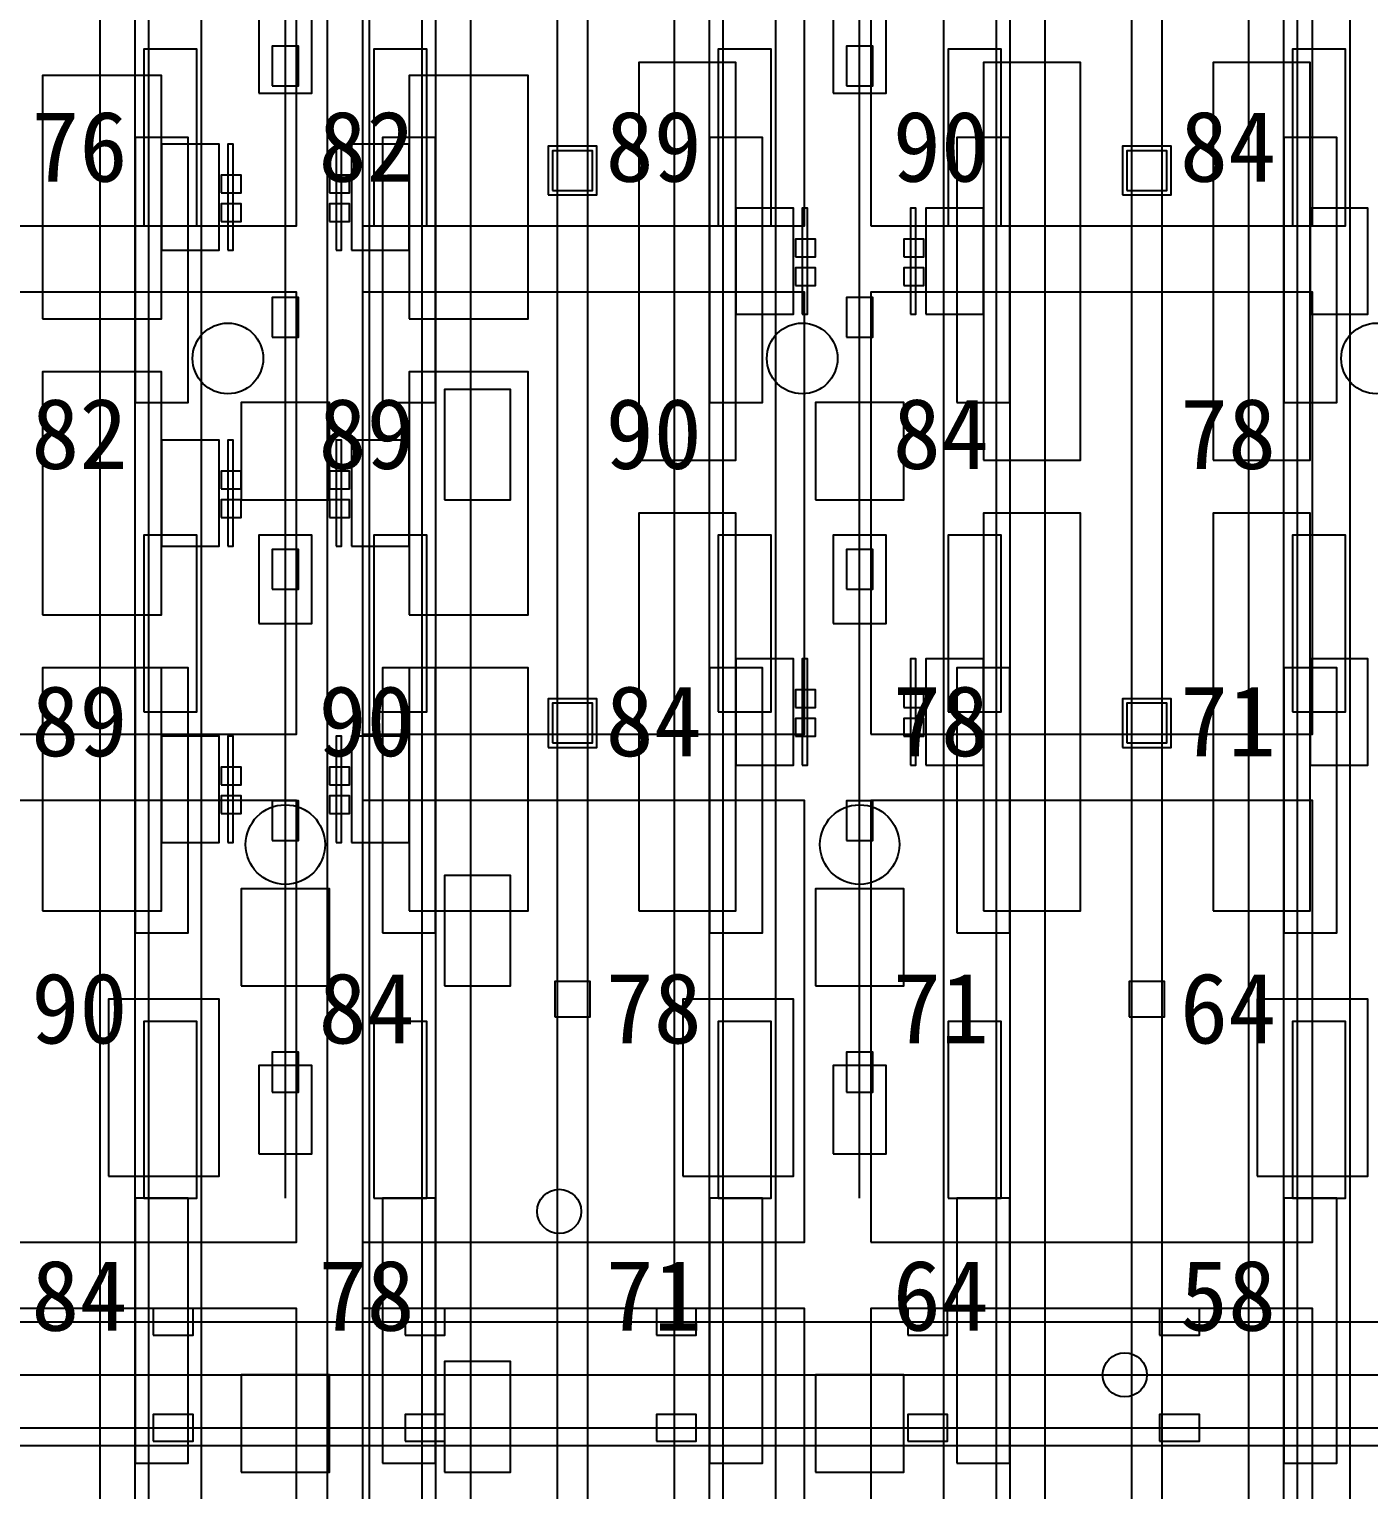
# Model space of a CAD drawing. Header units: metres. Extents: x -1640 to 1560, y -268 to 2338.
# Drawn here: x -91.55 to -61.23, y 963.4 to 996.45 of the extents above; entities that cross this region are included whole.
import ezdxf

# ---------------------------------------------------------------- set-up
doc = ezdxf.new("R2010")
doc.units = ezdxf.units.M
for name, color, linetype in [('1F_CHL', 4, 'Continuous'), ('1F_EHS_EXTINGUISHER_HYDRANT_CABINET_CONCEPT', 1, 'Continuous'), ('1F_PUMP', 2, 'Continuous'), ('1F_SCR', 3, 'Continuous'), ('1F_STRUCT_COLUMN', 8, 'Continuous'), ('2F_CSF_LATERAL_RACK_CONCEPT', 9, 'Continuous'), ('2F_RFG', 5, 'Continuous'), ('2F_STRUCT_COLUMN', 8, 'Continuous'), ('2F_VMB', 6, 'Continuous'), ('3F_CLEANROOM_OVERHEAD_PIPE_DUCT_CONCEPT', 9, 'Continuous'), ('3F_CMP', 5, 'Continuous'), ('3F_EHS_EGRESS_DIST_M', 2, 'Continuous'), ('3F_EHS_EXTINGUISHER_HYDRANT_CABINET_CONCEPT', 1, 'Continuous'), ('3F_EHS_GAS_DETECTOR', 6, 'Continuous'), ('3F_EHS_SAFETY_SHOWER_EYEWASH_CONCEPT', 3, 'Continuous'), ('3F_FOUP', 5, 'Continuous'), ('3F_OHT', 9, 'Continuous'), ('3F_OHTV', 1, 'Continuous'), ('3F_STK', 3, 'Continuous'), ('3F_STRUCT_COLUMN', 8, 'Continuous'), ('3F_TBAR', 6, 'Continuous'), ('3F_WET', 6, 'Continuous'), ('4F_FFU', 1, 'Continuous'), ('4F_STRUCT_PLENUM_TRUSS_CONCEPT', 9, 'Continuous'), ('5F_CHL', 4, 'Continuous'), ('5F_EHS_EXTINGUISHER_HYDRANT_CABINET_CONCEPT', 1, 'Continuous'), ('5F_PUMP', 2, 'Continuous'), ('5F_SCR', 3, 'Continuous'), ('5F_STRUCT_COLUMN', 8, 'Continuous'), ('6F_CSF_LATERAL_RACK_CONCEPT', 9, 'Continuous'), ('6F_RFG', 5, 'Continuous'), ('6F_STRUCT_COLUMN', 8, 'Continuous'), ('6F_VMB', 6, 'Continuous'), ('7F_CLEANROOM_OVERHEAD_PIPE_DUCT_CONCEPT', 9, 'Continuous'), ('7F_CMP', 5, 'Continuous'), ('7F_EHS_EGRESS_DIST_M', 2, 'Continuous'), ('7F_EHS_EXTINGUISHER_HYDRANT_CABINET_CONCEPT', 1, 'Continuous'), ('7F_EHS_GAS_DETECTOR', 6, 'Continuous'), ('7F_EHS_SAFETY_SHOWER_EYEWASH_CONCEPT', 3, 'Continuous'), ('7F_FOUP', 5, 'Continuous'), ('7F_OHT', 9, 'Continuous'), ('7F_OHTV', 1, 'Continuous'), ('7F_STK', 3, 'Continuous'), ('7F_STRUCT_COLUMN', 8, 'Continuous'), ('7F_TBAR', 6, 'Continuous'), ('7F_WET', 6, 'Continuous'), ('8F_FFU', 1, 'Continuous'), ('8F_STRUCT_PLENUM_TRUSS_CONCEPT', 9, 'Continuous'), ('UTIL_GAS.BULK_CONCEPT', 2, 'Continuous'), ('UTIL_PCW.R_CONCEPT', 1, 'Continuous'), ('UTIL_PCW.S_CONCEPT', 6, 'Continuous')]:
    doc.layers.add(name, color=color, linetype=linetype)

msp = doc.modelspace()

# ---------------------------------------------------------------- linework, layer by layer
at = {"layer": '1F_CHL'}
for points in [[(-82.15, 985.8), (-80.65, 985.8), (-80.65, 988.3), (-82.15, 988.3)], [(-82.15, 974.8), (-80.65, 974.8), (-80.65, 977.3), (-82.15, 977.3)], [(-82.15, 963.8), (-80.65, 963.8), (-80.65, 966.3), (-82.15, 966.3)]]:
    msp.add_lwpolyline(points, close=True, dxfattribs=at)
at = {"layer": '1F_EHS_EXTINGUISHER_HYDRANT_CABINET_CONCEPT'}
msp.add_circle((-66.75, 966), 0.5, dxfattribs=at)
at = {"layer": '1F_PUMP'}
for points in [[(-88.95, 992), (-87.75, 992), (-87.75, 996), (-88.95, 996)], [(-83.75, 992), (-82.55, 992), (-82.55, 996), (-83.75, 996)], [(-75.95, 992), (-74.75, 992), (-74.75, 996), (-75.95, 996)], [(-70.75, 992), (-69.55, 992), (-69.55, 996), (-70.75, 996)], [(-62.95, 992), (-61.75, 992), (-61.75, 996), (-62.95, 996)], [(-88.95, 981), (-87.75, 981), (-87.75, 985), (-88.95, 985)], [(-83.75, 981), (-82.55, 981), (-82.55, 985), (-83.75, 985)], [(-75.95, 981), (-74.75, 981), (-74.75, 985), (-75.95, 985)], [(-70.75, 981), (-69.55, 981), (-69.55, 985), (-70.75, 985)], [(-62.95, 981), (-61.75, 981), (-61.75, 985), (-62.95, 985)], [(-88.95, 970), (-87.75, 970), (-87.75, 974), (-88.95, 974)], [(-83.75, 970), (-82.55, 970), (-82.55, 974), (-83.75, 974)], [(-75.95, 970), (-74.75, 970), (-74.75, 974), (-75.95, 974)], [(-70.75, 970), (-69.55, 970), (-69.55, 974), (-70.75, 974)], [(-62.95, 970), (-61.75, 970), (-61.75, 974), (-62.95, 974)]]:
    msp.add_lwpolyline(points, close=True, dxfattribs=at)
at = {"layer": '1F_SCR'}
for points in [[(-86.75, 985.8), (-84.75, 985.8), (-84.75, 988), (-86.75, 988)], [(-73.75, 985.8), (-71.75, 985.8), (-71.75, 988), (-73.75, 988)], [(-86.75, 974.8), (-84.75, 974.8), (-84.75, 977), (-86.75, 977)], [(-73.75, 974.8), (-71.75, 974.8), (-71.75, 977), (-73.75, 977)], [(-86.75, 963.8), (-84.75, 963.8), (-84.75, 966), (-86.75, 966)], [(-73.75, 963.8), (-71.75, 963.8), (-71.75, 966), (-73.75, 966)]]:
    msp.add_lwpolyline(points, close=True, dxfattribs=at)
at = {"layer": '1F_STRUCT_COLUMN'}
for points in [[(-79.8, 992.7), (-78.7, 992.7), (-78.7, 993.8), (-79.8, 993.8)], [(-66.8, 992.7), (-65.7, 992.7), (-65.7, 993.8), (-66.8, 993.8)], [(-79.8, 980.2), (-78.7, 980.2), (-78.7, 981.3), (-79.8, 981.3)], [(-66.8, 980.2), (-65.7, 980.2), (-65.7, 981.3), (-66.8, 981.3)]]:
    msp.add_lwpolyline(points, close=True, dxfattribs=at)
at = {"layer": '2F_CSF_LATERAL_RACK_CONCEPT'}
for points in [[(-89.95, 891), (-89.15, 891), (-89.15, 1041), (-89.95, 1041)], [(-82.35, 891), (-81.55, 891), (-81.55, 1041), (-82.35, 1041)], [(-76.95, 891), (-76.15, 891), (-76.15, 1041), (-76.95, 1041)], [(-69.35, 891), (-68.55, 891), (-68.55, 1041), (-69.35, 1041)], [(-63.95, 891), (-63.15, 891), (-63.15, 1041), (-63.95, 1041)]]:
    msp.add_lwpolyline(points, close=True, dxfattribs=at)
at = {"layer": '2F_RFG'}
for points in [[(-89.15, 988), (-87.95, 988), (-87.95, 994), (-89.15, 994)], [(-83.55, 988), (-82.35, 988), (-82.35, 994), (-83.55, 994)], [(-76.15, 988), (-74.95, 988), (-74.95, 994), (-76.15, 994)], [(-70.55, 988), (-69.35, 988), (-69.35, 994), (-70.55, 994)], [(-63.15, 988), (-61.95, 988), (-61.95, 994), (-63.15, 994)], [(-89.15, 976), (-87.95, 976), (-87.95, 982), (-89.15, 982)], [(-83.55, 976), (-82.35, 976), (-82.35, 982), (-83.55, 982)], [(-76.15, 976), (-74.95, 976), (-74.95, 982), (-76.15, 982)], [(-70.55, 976), (-69.35, 976), (-69.35, 982), (-70.55, 982)], [(-63.15, 976), (-61.95, 976), (-61.95, 982), (-63.15, 982)], [(-89.15, 964), (-87.95, 964), (-87.95, 970), (-89.15, 970)], [(-83.55, 964), (-82.35, 964), (-82.35, 970), (-83.55, 970)], [(-76.15, 964), (-74.95, 964), (-74.95, 970), (-76.15, 970)], [(-70.55, 964), (-69.35, 964), (-69.35, 970), (-70.55, 970)], [(-63.15, 964), (-61.95, 964), (-61.95, 970), (-63.15, 970)]]:
    msp.add_lwpolyline(points, close=True, dxfattribs=at)
at = {"layer": '2F_STRUCT_COLUMN'}
for points in [[(-79.7, 992.8), (-78.8, 992.8), (-78.8, 993.7), (-79.7, 993.7)], [(-66.7, 992.8), (-65.8, 992.8), (-65.8, 993.7), (-66.7, 993.7)], [(-79.7, 980.3), (-78.8, 980.3), (-78.8, 981.2), (-79.7, 981.2)], [(-66.7, 980.3), (-65.8, 980.3), (-65.8, 981.2), (-66.7, 981.2)]]:
    msp.add_lwpolyline(points, close=True, dxfattribs=at)
at = {"layer": '2F_VMB'}
for points in [[(-86.35, 995), (-85.15, 995), (-85.15, 997), (-86.35, 997)], [(-73.35, 995), (-72.15, 995), (-72.15, 997), (-73.35, 997)], [(-86.35, 983), (-85.15, 983), (-85.15, 985), (-86.35, 985)], [(-73.35, 983), (-72.15, 983), (-72.15, 985), (-73.35, 985)], [(-86.35, 971), (-85.15, 971), (-85.15, 973), (-86.35, 973)], [(-73.35, 971), (-72.15, 971), (-72.15, 973), (-73.35, 973)]]:
    msp.add_lwpolyline(points, close=True, dxfattribs=at)
at = {"layer": '3F_CLEANROOM_OVERHEAD_PIPE_DUCT_CONCEPT'}
for points in [[(-88.85, 890), (-87.65, 890), (-87.65, 1042), (-88.85, 1042)], [(-83.85, 890), (-82.65, 890), (-82.65, 1042), (-83.85, 1042)], [(-75.85, 890), (-74.65, 890), (-74.65, 1042), (-75.85, 1042)], [(-70.85, 890), (-69.65, 890), (-69.65, 1042), (-70.85, 1042)], [(-62.85, 890), (-61.65, 890), (-61.65, 1042), (-62.85, 1042)]]:
    msp.add_lwpolyline(points, close=True, dxfattribs=at)
at = {"layer": '3F_CMP'}
for points in [[(-91.25, 989.9), (-88.55, 989.9), (-88.55, 995.4), (-91.25, 995.4)], [(-82.95, 989.9), (-80.25, 989.9), (-80.25, 995.4), (-82.95, 995.4)], [(-88.55, 991.45), (-87.25, 991.45), (-87.25, 993.85), (-88.55, 993.85)], [(-84.25, 991.45), (-82.95, 991.45), (-82.95, 993.85), (-84.25, 993.85)], [(-91.25, 983.2), (-88.55, 983.2), (-88.55, 988.7), (-91.25, 988.7)], [(-82.95, 983.2), (-80.25, 983.2), (-80.25, 988.7), (-82.95, 988.7)], [(-88.55, 984.75), (-87.25, 984.75), (-87.25, 987.15), (-88.55, 987.15)], [(-84.25, 984.75), (-82.95, 984.75), (-82.95, 987.15), (-84.25, 987.15)], [(-91.25, 976.5), (-88.55, 976.5), (-88.55, 982), (-91.25, 982)], [(-82.95, 976.5), (-80.25, 976.5), (-80.25, 982), (-82.95, 982)], [(-88.55, 978.05), (-87.25, 978.05), (-87.25, 980.45), (-88.55, 980.45)], [(-84.25, 978.05), (-82.95, 978.05), (-82.95, 980.45), (-84.25, 980.45)]]:
    msp.add_lwpolyline(points, close=True, dxfattribs=at)
at = {"layer": '3F_EHS_EXTINGUISHER_HYDRANT_CABINET_CONCEPT'}
msp.add_circle((-79.55, 969.7), 0.5, dxfattribs=at)
at = {"layer": '3F_EHS_GAS_DETECTOR'}
for centre in [(-85.75, 978), (-72.75, 978)]:
    msp.add_circle(centre, 0.9, dxfattribs=at)
at = {"layer": '3F_EHS_SAFETY_SHOWER_EYEWASH_CONCEPT'}
for centre in [(-87.05, 989), (-74.05, 989), (-61.05, 989)]:
    msp.add_circle(centre, 0.8, dxfattribs=at)
at = {"layer": '3F_FOUP'}
for points in [[(-87.2, 992.75), (-86.75, 992.75), (-86.75, 993.15), (-87.2, 993.15)], [(-84.75, 992.75), (-84.3, 992.75), (-84.3, 993.15), (-84.75, 993.15)], [(-87.2, 992.1), (-86.75, 992.1), (-86.75, 992.5), (-87.2, 992.5)], [(-84.75, 992.1), (-84.3, 992.1), (-84.3, 992.5), (-84.75, 992.5)], [(-74.2, 991.3), (-73.75, 991.3), (-73.75, 991.7), (-74.2, 991.7)], [(-71.75, 991.3), (-71.3, 991.3), (-71.3, 991.7), (-71.75, 991.7)], [(-74.2, 990.65), (-73.75, 990.65), (-73.75, 991.05), (-74.2, 991.05)], [(-71.75, 990.65), (-71.3, 990.65), (-71.3, 991.05), (-71.75, 991.05)], [(-87.2, 986.05), (-86.75, 986.05), (-86.75, 986.45), (-87.2, 986.45)], [(-84.75, 986.05), (-84.3, 986.05), (-84.3, 986.45), (-84.75, 986.45)], [(-87.2, 985.4), (-86.75, 985.4), (-86.75, 985.8), (-87.2, 985.8)], [(-84.75, 985.4), (-84.3, 985.4), (-84.3, 985.8), (-84.75, 985.8)], [(-74.2, 981.1), (-73.75, 981.1), (-73.75, 981.5), (-74.2, 981.5)], [(-71.75, 981.1), (-71.3, 981.1), (-71.3, 981.5), (-71.75, 981.5)], [(-74.2, 980.45), (-73.75, 980.45), (-73.75, 980.85), (-74.2, 980.85)], [(-71.75, 980.45), (-71.3, 980.45), (-71.3, 980.85), (-71.75, 980.85)], [(-87.2, 979.35), (-86.75, 979.35), (-86.75, 979.75), (-87.2, 979.75)], [(-84.75, 979.35), (-84.3, 979.35), (-84.3, 979.75), (-84.75, 979.75)], [(-87.2, 978.7), (-86.75, 978.7), (-86.75, 979.1), (-87.2, 979.1)], [(-84.75, 978.7), (-84.3, 978.7), (-84.3, 979.1), (-84.75, 979.1)]]:
    msp.add_lwpolyline(points, close=True, dxfattribs=at)
at = {"layer": '3F_OHT'}
for p, q in [((-85.75, 970), (-85.75, 1042)), ((-72.75, 970), (-72.75, 1042)), ((-279, 967.2), (-9.5, 967.2)), ((-279, 964.8), (-9.5, 964.8))]:
    msp.add_line(p, q, dxfattribs=at)
at = {"layer": '3F_OHTV'}
for points in [[(-86.05, 995.17), (-85.45, 995.17), (-85.45, 996.07), (-86.05, 996.07)], [(-73.05, 995.17), (-72.45, 995.17), (-72.45, 996.07), (-73.05, 996.07)], [(-86.05, 989.48), (-85.45, 989.48), (-85.45, 990.38), (-86.05, 990.38)], [(-73.05, 989.48), (-72.45, 989.48), (-72.45, 990.38), (-73.05, 990.38)], [(-86.05, 983.78), (-85.45, 983.78), (-85.45, 984.68), (-86.05, 984.68)], [(-73.05, 983.78), (-72.45, 983.78), (-72.45, 984.68), (-73.05, 984.68)], [(-86.05, 978.09), (-85.45, 978.09), (-85.45, 978.99), (-86.05, 978.99)], [(-73.05, 978.09), (-72.45, 978.09), (-72.45, 978.99), (-73.05, 978.99)], [(-86.05, 972.4), (-85.45, 972.4), (-85.45, 973.3), (-86.05, 973.3)], [(-73.05, 972.4), (-72.45, 972.4), (-72.45, 973.3), (-73.05, 973.3)], [(-88.74, 966.9), (-87.84, 966.9), (-87.84, 967.5), (-88.74, 967.5)], [(-83.04, 966.9), (-82.14, 966.9), (-82.14, 967.5), (-83.04, 967.5)], [(-77.35, 966.9), (-76.45, 966.9), (-76.45, 967.5), (-77.35, 967.5)], [(-71.66, 966.9), (-70.76, 966.9), (-70.76, 967.5), (-71.66, 967.5)], [(-65.96, 966.9), (-65.06, 966.9), (-65.06, 967.5), (-65.96, 967.5)], [(-88.74, 964.5), (-87.84, 964.5), (-87.84, 965.1), (-88.74, 965.1)], [(-83.04, 964.5), (-82.14, 964.5), (-82.14, 965.1), (-83.04, 965.1)], [(-77.35, 964.5), (-76.45, 964.5), (-76.45, 965.1), (-77.35, 965.1)], [(-71.66, 964.5), (-70.76, 964.5), (-70.76, 965.1), (-71.66, 965.1)], [(-65.96, 964.5), (-65.06, 964.5), (-65.06, 965.1), (-65.96, 965.1)]]:
    msp.add_lwpolyline(points, close=True, dxfattribs=at)
at = {"layer": '3F_STK'}
for points in [[(-89.75, 970.5), (-87.25, 970.5), (-87.25, 974.5), (-89.75, 974.5)], [(-76.75, 970.5), (-74.25, 970.5), (-74.25, 974.5), (-76.75, 974.5)], [(-63.75, 970.5), (-61.25, 970.5), (-61.25, 974.5), (-63.75, 974.5)]]:
    msp.add_lwpolyline(points, close=True, dxfattribs=at)
at = {"layer": '3F_STRUCT_COLUMN'}
for points in [[(-79.65, 974.1), (-78.85, 974.1), (-78.85, 974.9), (-79.65, 974.9)], [(-66.65, 974.1), (-65.85, 974.1), (-65.85, 974.9), (-66.65, 974.9)]]:
    msp.add_lwpolyline(points, close=True, dxfattribs=at)
at = {"layer": '3F_TBAR'}
for points in [[(-87.05, 991.45), (-86.93, 991.45), (-86.93, 993.85), (-87.05, 993.85)], [(-84.6, 991.45), (-84.48, 991.45), (-84.48, 993.85), (-84.6, 993.85)], [(-74.05, 990), (-73.93, 990), (-73.93, 992.4), (-74.05, 992.4)], [(-71.6, 990), (-71.48, 990), (-71.48, 992.4), (-71.6, 992.4)], [(-87.05, 984.75), (-86.93, 984.75), (-86.93, 987.15), (-87.05, 987.15)], [(-84.6, 984.75), (-84.48, 984.75), (-84.48, 987.15), (-84.6, 987.15)], [(-74.05, 979.8), (-73.93, 979.8), (-73.93, 982.2), (-74.05, 982.2)], [(-71.6, 979.8), (-71.48, 979.8), (-71.48, 982.2), (-71.6, 982.2)], [(-87.05, 978.05), (-86.93, 978.05), (-86.93, 980.45), (-87.05, 980.45)], [(-84.6, 978.05), (-84.48, 978.05), (-84.48, 980.45), (-84.6, 980.45)]]:
    msp.add_lwpolyline(points, close=True, dxfattribs=at)
at = {"layer": '3F_WET'}
for points in [[(-77.75, 986.7), (-75.55, 986.7), (-75.55, 995.7), (-77.75, 995.7)], [(-69.95, 986.7), (-67.75, 986.7), (-67.75, 995.7), (-69.95, 995.7)], [(-64.75, 986.7), (-62.55, 986.7), (-62.55, 995.7), (-64.75, 995.7)], [(-75.55, 990), (-74.25, 990), (-74.25, 992.4), (-75.55, 992.4)], [(-71.25, 990), (-69.95, 990), (-69.95, 992.4), (-71.25, 992.4)], [(-62.55, 990), (-61.25, 990), (-61.25, 992.4), (-62.55, 992.4)], [(-77.75, 976.5), (-75.55, 976.5), (-75.55, 985.5), (-77.75, 985.5)], [(-69.95, 976.5), (-67.75, 976.5), (-67.75, 985.5), (-69.95, 985.5)], [(-64.75, 976.5), (-62.55, 976.5), (-62.55, 985.5), (-64.75, 985.5)], [(-75.55, 979.8), (-74.25, 979.8), (-74.25, 982.2), (-75.55, 982.2)], [(-71.25, 979.8), (-69.95, 979.8), (-69.95, 982.2), (-71.25, 982.2)], [(-62.55, 979.8), (-61.25, 979.8), (-61.25, 982.2), (-62.55, 982.2)]]:
    msp.add_lwpolyline(points, close=True, dxfattribs=at)
at = {"layer": '4F_FFU'}
for points in [[(-95.5, 992), (-85.5, 992), (-85.5, 1002), (-95.5, 1002)], [(-84, 992), (-74, 992), (-74, 1002), (-84, 1002)], [(-72.5, 992), (-62.5, 992), (-62.5, 1002), (-72.5, 1002)], [(-95.5, 980.5), (-85.5, 980.5), (-85.5, 990.5), (-95.5, 990.5)], [(-84, 980.5), (-74, 980.5), (-74, 990.5), (-84, 990.5)], [(-72.5, 980.5), (-62.5, 980.5), (-62.5, 990.5), (-72.5, 990.5)], [(-95.5, 969), (-85.5, 969), (-85.5, 979), (-95.5, 979)], [(-84, 969), (-74, 969), (-74, 979), (-84, 979)], [(-72.5, 969), (-62.5, 969), (-62.5, 979), (-72.5, 979)], [(-95.5, 957.5), (-85.5, 957.5), (-85.5, 967.5), (-95.5, 967.5)], [(-84, 957.5), (-74, 957.5), (-74, 967.5), (-84, 967.5)], [(-72.5, 957.5), (-62.5, 957.5), (-62.5, 967.5), (-72.5, 967.5)]]:
    msp.add_lwpolyline(points, close=True, dxfattribs=at)
at = {"layer": '4F_STRUCT_PLENUM_TRUSS_CONCEPT'}
for points in [[(-79.6, 887), (-78.9, 887), (-78.9, 1045), (-79.6, 1045)], [(-66.6, 887), (-65.9, 887), (-65.9, 1045), (-66.6, 1045)]]:
    msp.add_lwpolyline(points, close=True, dxfattribs=at)
at = {"layer": '5F_CHL'}
for points in [[(-82.15, 985.8), (-80.65, 985.8), (-80.65, 988.3), (-82.15, 988.3)], [(-82.15, 974.8), (-80.65, 974.8), (-80.65, 977.3), (-82.15, 977.3)], [(-82.15, 963.8), (-80.65, 963.8), (-80.65, 966.3), (-82.15, 966.3)]]:
    msp.add_lwpolyline(points, close=True, dxfattribs=at)
at = {"layer": '5F_EHS_EXTINGUISHER_HYDRANT_CABINET_CONCEPT'}
msp.add_circle((-66.75, 966), 0.5, dxfattribs=at)
at = {"layer": '5F_PUMP'}
for points in [[(-88.95, 992), (-87.75, 992), (-87.75, 996), (-88.95, 996)], [(-83.75, 992), (-82.55, 992), (-82.55, 996), (-83.75, 996)], [(-75.95, 992), (-74.75, 992), (-74.75, 996), (-75.95, 996)], [(-70.75, 992), (-69.55, 992), (-69.55, 996), (-70.75, 996)], [(-62.95, 992), (-61.75, 992), (-61.75, 996), (-62.95, 996)], [(-88.95, 981), (-87.75, 981), (-87.75, 985), (-88.95, 985)], [(-83.75, 981), (-82.55, 981), (-82.55, 985), (-83.75, 985)], [(-75.95, 981), (-74.75, 981), (-74.75, 985), (-75.95, 985)], [(-70.75, 981), (-69.55, 981), (-69.55, 985), (-70.75, 985)], [(-62.95, 981), (-61.75, 981), (-61.75, 985), (-62.95, 985)], [(-88.95, 970), (-87.75, 970), (-87.75, 974), (-88.95, 974)], [(-83.75, 970), (-82.55, 970), (-82.55, 974), (-83.75, 974)], [(-75.95, 970), (-74.75, 970), (-74.75, 974), (-75.95, 974)], [(-70.75, 970), (-69.55, 970), (-69.55, 974), (-70.75, 974)], [(-62.95, 970), (-61.75, 970), (-61.75, 974), (-62.95, 974)]]:
    msp.add_lwpolyline(points, close=True, dxfattribs=at)
at = {"layer": '5F_SCR'}
for points in [[(-86.75, 985.8), (-84.75, 985.8), (-84.75, 988), (-86.75, 988)], [(-73.75, 985.8), (-71.75, 985.8), (-71.75, 988), (-73.75, 988)], [(-86.75, 974.8), (-84.75, 974.8), (-84.75, 977), (-86.75, 977)], [(-73.75, 974.8), (-71.75, 974.8), (-71.75, 977), (-73.75, 977)], [(-86.75, 963.8), (-84.75, 963.8), (-84.75, 966), (-86.75, 966)], [(-73.75, 963.8), (-71.75, 963.8), (-71.75, 966), (-73.75, 966)]]:
    msp.add_lwpolyline(points, close=True, dxfattribs=at)
at = {"layer": '5F_STRUCT_COLUMN'}
for points in [[(-79.8, 992.7), (-78.7, 992.7), (-78.7, 993.8), (-79.8, 993.8)], [(-66.8, 992.7), (-65.7, 992.7), (-65.7, 993.8), (-66.8, 993.8)], [(-79.8, 980.2), (-78.7, 980.2), (-78.7, 981.3), (-79.8, 981.3)], [(-66.8, 980.2), (-65.7, 980.2), (-65.7, 981.3), (-66.8, 981.3)]]:
    msp.add_lwpolyline(points, close=True, dxfattribs=at)
at = {"layer": '6F_CSF_LATERAL_RACK_CONCEPT'}
for points in [[(-89.95, 891), (-89.15, 891), (-89.15, 1041), (-89.95, 1041)], [(-82.35, 891), (-81.55, 891), (-81.55, 1041), (-82.35, 1041)], [(-76.95, 891), (-76.15, 891), (-76.15, 1041), (-76.95, 1041)], [(-69.35, 891), (-68.55, 891), (-68.55, 1041), (-69.35, 1041)], [(-63.95, 891), (-63.15, 891), (-63.15, 1041), (-63.95, 1041)]]:
    msp.add_lwpolyline(points, close=True, dxfattribs=at)
at = {"layer": '6F_RFG'}
for points in [[(-89.15, 988), (-87.95, 988), (-87.95, 994), (-89.15, 994)], [(-83.55, 988), (-82.35, 988), (-82.35, 994), (-83.55, 994)], [(-76.15, 988), (-74.95, 988), (-74.95, 994), (-76.15, 994)], [(-70.55, 988), (-69.35, 988), (-69.35, 994), (-70.55, 994)], [(-63.15, 988), (-61.95, 988), (-61.95, 994), (-63.15, 994)], [(-89.15, 976), (-87.95, 976), (-87.95, 982), (-89.15, 982)], [(-83.55, 976), (-82.35, 976), (-82.35, 982), (-83.55, 982)], [(-76.15, 976), (-74.95, 976), (-74.95, 982), (-76.15, 982)], [(-70.55, 976), (-69.35, 976), (-69.35, 982), (-70.55, 982)], [(-63.15, 976), (-61.95, 976), (-61.95, 982), (-63.15, 982)], [(-89.15, 964), (-87.95, 964), (-87.95, 970), (-89.15, 970)], [(-83.55, 964), (-82.35, 964), (-82.35, 970), (-83.55, 970)], [(-76.15, 964), (-74.95, 964), (-74.95, 970), (-76.15, 970)], [(-70.55, 964), (-69.35, 964), (-69.35, 970), (-70.55, 970)], [(-63.15, 964), (-61.95, 964), (-61.95, 970), (-63.15, 970)]]:
    msp.add_lwpolyline(points, close=True, dxfattribs=at)
at = {"layer": '6F_STRUCT_COLUMN'}
for points in [[(-79.7, 992.8), (-78.8, 992.8), (-78.8, 993.7), (-79.7, 993.7)], [(-66.7, 992.8), (-65.8, 992.8), (-65.8, 993.7), (-66.7, 993.7)], [(-79.7, 980.3), (-78.8, 980.3), (-78.8, 981.2), (-79.7, 981.2)], [(-66.7, 980.3), (-65.8, 980.3), (-65.8, 981.2), (-66.7, 981.2)]]:
    msp.add_lwpolyline(points, close=True, dxfattribs=at)
at = {"layer": '6F_VMB'}
for points in [[(-86.35, 995), (-85.15, 995), (-85.15, 997), (-86.35, 997)], [(-73.35, 995), (-72.15, 995), (-72.15, 997), (-73.35, 997)], [(-86.35, 983), (-85.15, 983), (-85.15, 985), (-86.35, 985)], [(-73.35, 983), (-72.15, 983), (-72.15, 985), (-73.35, 985)], [(-86.35, 971), (-85.15, 971), (-85.15, 973), (-86.35, 973)], [(-73.35, 971), (-72.15, 971), (-72.15, 973), (-73.35, 973)]]:
    msp.add_lwpolyline(points, close=True, dxfattribs=at)
at = {"layer": '7F_CLEANROOM_OVERHEAD_PIPE_DUCT_CONCEPT'}
for points in [[(-88.85, 890), (-87.65, 890), (-87.65, 1042), (-88.85, 1042)], [(-83.85, 890), (-82.65, 890), (-82.65, 1042), (-83.85, 1042)], [(-75.85, 890), (-74.65, 890), (-74.65, 1042), (-75.85, 1042)], [(-70.85, 890), (-69.65, 890), (-69.65, 1042), (-70.85, 1042)], [(-62.85, 890), (-61.65, 890), (-61.65, 1042), (-62.85, 1042)]]:
    msp.add_lwpolyline(points, close=True, dxfattribs=at)
at = {"layer": '7F_CMP'}
for points in [[(-91.25, 989.9), (-88.55, 989.9), (-88.55, 995.4), (-91.25, 995.4)], [(-82.95, 989.9), (-80.25, 989.9), (-80.25, 995.4), (-82.95, 995.4)], [(-88.55, 991.45), (-87.25, 991.45), (-87.25, 993.85), (-88.55, 993.85)], [(-84.25, 991.45), (-82.95, 991.45), (-82.95, 993.85), (-84.25, 993.85)], [(-91.25, 983.2), (-88.55, 983.2), (-88.55, 988.7), (-91.25, 988.7)], [(-82.95, 983.2), (-80.25, 983.2), (-80.25, 988.7), (-82.95, 988.7)], [(-88.55, 984.75), (-87.25, 984.75), (-87.25, 987.15), (-88.55, 987.15)], [(-84.25, 984.75), (-82.95, 984.75), (-82.95, 987.15), (-84.25, 987.15)], [(-91.25, 976.5), (-88.55, 976.5), (-88.55, 982), (-91.25, 982)], [(-82.95, 976.5), (-80.25, 976.5), (-80.25, 982), (-82.95, 982)], [(-88.55, 978.05), (-87.25, 978.05), (-87.25, 980.45), (-88.55, 980.45)], [(-84.25, 978.05), (-82.95, 978.05), (-82.95, 980.45), (-84.25, 980.45)]]:
    msp.add_lwpolyline(points, close=True, dxfattribs=at)
at = {"layer": '7F_EHS_EXTINGUISHER_HYDRANT_CABINET_CONCEPT'}
msp.add_circle((-79.55, 969.7), 0.5, dxfattribs=at)
at = {"layer": '7F_EHS_GAS_DETECTOR'}
for centre in [(-85.75, 978), (-72.75, 978)]:
    msp.add_circle(centre, 0.9, dxfattribs=at)
at = {"layer": '7F_EHS_SAFETY_SHOWER_EYEWASH_CONCEPT'}
for centre in [(-87.05, 989), (-74.05, 989), (-61.05, 989)]:
    msp.add_circle(centre, 0.8, dxfattribs=at)
at = {"layer": '7F_FOUP'}
for points in [[(-87.2, 992.75), (-86.75, 992.75), (-86.75, 993.15), (-87.2, 993.15)], [(-84.75, 992.75), (-84.3, 992.75), (-84.3, 993.15), (-84.75, 993.15)], [(-87.2, 992.1), (-86.75, 992.1), (-86.75, 992.5), (-87.2, 992.5)], [(-84.75, 992.1), (-84.3, 992.1), (-84.3, 992.5), (-84.75, 992.5)], [(-74.2, 991.3), (-73.75, 991.3), (-73.75, 991.7), (-74.2, 991.7)], [(-71.75, 991.3), (-71.3, 991.3), (-71.3, 991.7), (-71.75, 991.7)], [(-74.2, 990.65), (-73.75, 990.65), (-73.75, 991.05), (-74.2, 991.05)], [(-71.75, 990.65), (-71.3, 990.65), (-71.3, 991.05), (-71.75, 991.05)], [(-87.2, 986.05), (-86.75, 986.05), (-86.75, 986.45), (-87.2, 986.45)], [(-84.75, 986.05), (-84.3, 986.05), (-84.3, 986.45), (-84.75, 986.45)], [(-87.2, 985.4), (-86.75, 985.4), (-86.75, 985.8), (-87.2, 985.8)], [(-84.75, 985.4), (-84.3, 985.4), (-84.3, 985.8), (-84.75, 985.8)], [(-74.2, 981.1), (-73.75, 981.1), (-73.75, 981.5), (-74.2, 981.5)], [(-71.75, 981.1), (-71.3, 981.1), (-71.3, 981.5), (-71.75, 981.5)], [(-74.2, 980.45), (-73.75, 980.45), (-73.75, 980.85), (-74.2, 980.85)], [(-71.75, 980.45), (-71.3, 980.45), (-71.3, 980.85), (-71.75, 980.85)], [(-87.2, 979.35), (-86.75, 979.35), (-86.75, 979.75), (-87.2, 979.75)], [(-84.75, 979.35), (-84.3, 979.35), (-84.3, 979.75), (-84.75, 979.75)], [(-87.2, 978.7), (-86.75, 978.7), (-86.75, 979.1), (-87.2, 979.1)], [(-84.75, 978.7), (-84.3, 978.7), (-84.3, 979.1), (-84.75, 979.1)]]:
    msp.add_lwpolyline(points, close=True, dxfattribs=at)
at = {"layer": '7F_OHT'}
for p, q in [((-85.75, 970), (-85.75, 1042)), ((-72.75, 970), (-72.75, 1042)), ((-279, 967.2), (-9.5, 967.2)), ((-279, 964.8), (-9.5, 964.8))]:
    msp.add_line(p, q, dxfattribs=at)
at = {"layer": '7F_OHTV'}
for points in [[(-86.05, 995.17), (-85.45, 995.17), (-85.45, 996.07), (-86.05, 996.07)], [(-73.05, 995.17), (-72.45, 995.17), (-72.45, 996.07), (-73.05, 996.07)], [(-86.05, 989.48), (-85.45, 989.48), (-85.45, 990.38), (-86.05, 990.38)], [(-73.05, 989.48), (-72.45, 989.48), (-72.45, 990.38), (-73.05, 990.38)], [(-86.05, 983.78), (-85.45, 983.78), (-85.45, 984.68), (-86.05, 984.68)], [(-73.05, 983.78), (-72.45, 983.78), (-72.45, 984.68), (-73.05, 984.68)], [(-86.05, 978.09), (-85.45, 978.09), (-85.45, 978.99), (-86.05, 978.99)], [(-73.05, 978.09), (-72.45, 978.09), (-72.45, 978.99), (-73.05, 978.99)], [(-86.05, 972.4), (-85.45, 972.4), (-85.45, 973.3), (-86.05, 973.3)], [(-73.05, 972.4), (-72.45, 972.4), (-72.45, 973.3), (-73.05, 973.3)], [(-88.74, 966.9), (-87.84, 966.9), (-87.84, 967.5), (-88.74, 967.5)], [(-83.04, 966.9), (-82.14, 966.9), (-82.14, 967.5), (-83.04, 967.5)], [(-77.35, 966.9), (-76.45, 966.9), (-76.45, 967.5), (-77.35, 967.5)], [(-71.66, 966.9), (-70.76, 966.9), (-70.76, 967.5), (-71.66, 967.5)], [(-65.96, 966.9), (-65.06, 966.9), (-65.06, 967.5), (-65.96, 967.5)], [(-88.74, 964.5), (-87.84, 964.5), (-87.84, 965.1), (-88.74, 965.1)], [(-83.04, 964.5), (-82.14, 964.5), (-82.14, 965.1), (-83.04, 965.1)], [(-77.35, 964.5), (-76.45, 964.5), (-76.45, 965.1), (-77.35, 965.1)], [(-71.66, 964.5), (-70.76, 964.5), (-70.76, 965.1), (-71.66, 965.1)], [(-65.96, 964.5), (-65.06, 964.5), (-65.06, 965.1), (-65.96, 965.1)]]:
    msp.add_lwpolyline(points, close=True, dxfattribs=at)
at = {"layer": '7F_STK'}
for points in [[(-89.75, 970.5), (-87.25, 970.5), (-87.25, 974.5), (-89.75, 974.5)], [(-76.75, 970.5), (-74.25, 970.5), (-74.25, 974.5), (-76.75, 974.5)], [(-63.75, 970.5), (-61.25, 970.5), (-61.25, 974.5), (-63.75, 974.5)]]:
    msp.add_lwpolyline(points, close=True, dxfattribs=at)
at = {"layer": '7F_STRUCT_COLUMN'}
for points in [[(-79.65, 974.1), (-78.85, 974.1), (-78.85, 974.9), (-79.65, 974.9)], [(-66.65, 974.1), (-65.85, 974.1), (-65.85, 974.9), (-66.65, 974.9)]]:
    msp.add_lwpolyline(points, close=True, dxfattribs=at)
at = {"layer": '7F_TBAR'}
for points in [[(-87.05, 991.45), (-86.93, 991.45), (-86.93, 993.85), (-87.05, 993.85)], [(-84.6, 991.45), (-84.48, 991.45), (-84.48, 993.85), (-84.6, 993.85)], [(-74.05, 990), (-73.93, 990), (-73.93, 992.4), (-74.05, 992.4)], [(-71.6, 990), (-71.48, 990), (-71.48, 992.4), (-71.6, 992.4)], [(-87.05, 984.75), (-86.93, 984.75), (-86.93, 987.15), (-87.05, 987.15)], [(-84.6, 984.75), (-84.48, 984.75), (-84.48, 987.15), (-84.6, 987.15)], [(-74.05, 979.8), (-73.93, 979.8), (-73.93, 982.2), (-74.05, 982.2)], [(-71.6, 979.8), (-71.48, 979.8), (-71.48, 982.2), (-71.6, 982.2)], [(-87.05, 978.05), (-86.93, 978.05), (-86.93, 980.45), (-87.05, 980.45)], [(-84.6, 978.05), (-84.48, 978.05), (-84.48, 980.45), (-84.6, 980.45)]]:
    msp.add_lwpolyline(points, close=True, dxfattribs=at)
at = {"layer": '7F_WET'}
for points in [[(-77.75, 986.7), (-75.55, 986.7), (-75.55, 995.7), (-77.75, 995.7)], [(-69.95, 986.7), (-67.75, 986.7), (-67.75, 995.7), (-69.95, 995.7)], [(-64.75, 986.7), (-62.55, 986.7), (-62.55, 995.7), (-64.75, 995.7)], [(-75.55, 990), (-74.25, 990), (-74.25, 992.4), (-75.55, 992.4)], [(-71.25, 990), (-69.95, 990), (-69.95, 992.4), (-71.25, 992.4)], [(-62.55, 990), (-61.25, 990), (-61.25, 992.4), (-62.55, 992.4)], [(-77.75, 976.5), (-75.55, 976.5), (-75.55, 985.5), (-77.75, 985.5)], [(-69.95, 976.5), (-67.75, 976.5), (-67.75, 985.5), (-69.95, 985.5)], [(-64.75, 976.5), (-62.55, 976.5), (-62.55, 985.5), (-64.75, 985.5)], [(-75.55, 979.8), (-74.25, 979.8), (-74.25, 982.2), (-75.55, 982.2)], [(-71.25, 979.8), (-69.95, 979.8), (-69.95, 982.2), (-71.25, 982.2)], [(-62.55, 979.8), (-61.25, 979.8), (-61.25, 982.2), (-62.55, 982.2)]]:
    msp.add_lwpolyline(points, close=True, dxfattribs=at)
at = {"layer": '8F_FFU'}
for points in [[(-95.5, 992), (-85.5, 992), (-85.5, 1002), (-95.5, 1002)], [(-84, 992), (-74, 992), (-74, 1002), (-84, 1002)], [(-72.5, 992), (-62.5, 992), (-62.5, 1002), (-72.5, 1002)], [(-95.5, 980.5), (-85.5, 980.5), (-85.5, 990.5), (-95.5, 990.5)], [(-84, 980.5), (-74, 980.5), (-74, 990.5), (-84, 990.5)], [(-72.5, 980.5), (-62.5, 980.5), (-62.5, 990.5), (-72.5, 990.5)], [(-95.5, 969), (-85.5, 969), (-85.5, 979), (-95.5, 979)], [(-84, 969), (-74, 969), (-74, 979), (-84, 979)], [(-72.5, 969), (-62.5, 969), (-62.5, 979), (-72.5, 979)], [(-95.5, 957.5), (-85.5, 957.5), (-85.5, 967.5), (-95.5, 967.5)], [(-84, 957.5), (-74, 957.5), (-74, 967.5), (-84, 967.5)], [(-72.5, 957.5), (-62.5, 957.5), (-62.5, 967.5), (-72.5, 967.5)]]:
    msp.add_lwpolyline(points, close=True, dxfattribs=at)
at = {"layer": '8F_STRUCT_PLENUM_TRUSS_CONCEPT'}
for points in [[(-79.6, 887), (-78.9, 887), (-78.9, 1045), (-79.6, 1045)], [(-66.6, 887), (-65.9, 887), (-65.9, 1045), (-66.6, 1045)]]:
    msp.add_lwpolyline(points, close=True, dxfattribs=at)
at = {"layer": 'UTIL_GAS.BULK_CONCEPT'}
msp.add_line((-277.35, 966), (286.35, 966), dxfattribs=at)
msp.add_line((-277.35, 966), (286.35, 966), dxfattribs=at)
at = {"layer": 'UTIL_PCW.R_CONCEPT'}
for p, q in [((-83.995, 892.77), (-83.995, 1039.22)), ((-83.995, 892.77), (-83.995, 1039.22)), ((-277.4, 964.4), (286.4, 964.4)), ((-277.4, 964.4), (286.4, 964.4))]:
    msp.add_line(p, q, dxfattribs=at)
at = {"layer": 'UTIL_PCW.S_CONCEPT'}
msp.add_line((-84.795, 892.77), (-84.795, 1039.22), dxfattribs=at)
msp.add_line((-84.795, 892.77), (-84.795, 1039.22), dxfattribs=at)

# ---------------------------------------------------------------- texts
at = {"layer": '3F_EHS_EGRESS_DIST_M'}
for s, p in [('76', (-91.5, 993)), ('82', (-85, 993)), ('89', (-78.5, 993)), ('90', (-72, 993)), ('84', (-65.5, 993)), ('82', (-91.5, 986.5)), ('89', (-85, 986.5)), ('90', (-78.5, 986.5)), ('84', (-72, 986.5)), ('78', (-65.5, 986.5)), ('89', (-91.5, 980)), ('90', (-85, 980)), ('84', (-78.5, 980)), ('78', (-72, 980)), ('71', (-65.5, 980)), ('90', (-91.5, 973.5)), ('84', (-85, 973.5)), ('78', (-78.5, 973.5)), ('71', (-72, 973.5)), ('64', (-65.5, 973.5)), ('84', (-91.5, 967)), ('78', (-85, 967)), ('71', (-78.5, 967)), ('64', (-72, 967)), ('58', (-65.5, 967))]:
    msp.add_text(s, height=1.6, dxfattribs=at).set_placement(p)
at = {"layer": '7F_EHS_EGRESS_DIST_M'}
for s, p in [('76', (-91.5, 993)), ('82', (-85, 993)), ('89', (-78.5, 993)), ('90', (-72, 993)), ('84', (-65.5, 993)), ('82', (-91.5, 986.5)), ('89', (-85, 986.5)), ('90', (-78.5, 986.5)), ('84', (-72, 986.5)), ('78', (-65.5, 986.5)), ('89', (-91.5, 980)), ('90', (-85, 980)), ('84', (-78.5, 980)), ('78', (-72, 980)), ('71', (-65.5, 980)), ('90', (-91.5, 973.5)), ('84', (-85, 973.5)), ('78', (-78.5, 973.5)), ('71', (-72, 973.5)), ('64', (-65.5, 973.5)), ('84', (-91.5, 967)), ('78', (-85, 967)), ('71', (-78.5, 967)), ('64', (-72, 967)), ('58', (-65.5, 967))]:
    msp.add_text(s, height=1.6, dxfattribs=at).set_placement(p)

doc.saveas('drawing.dxf')
